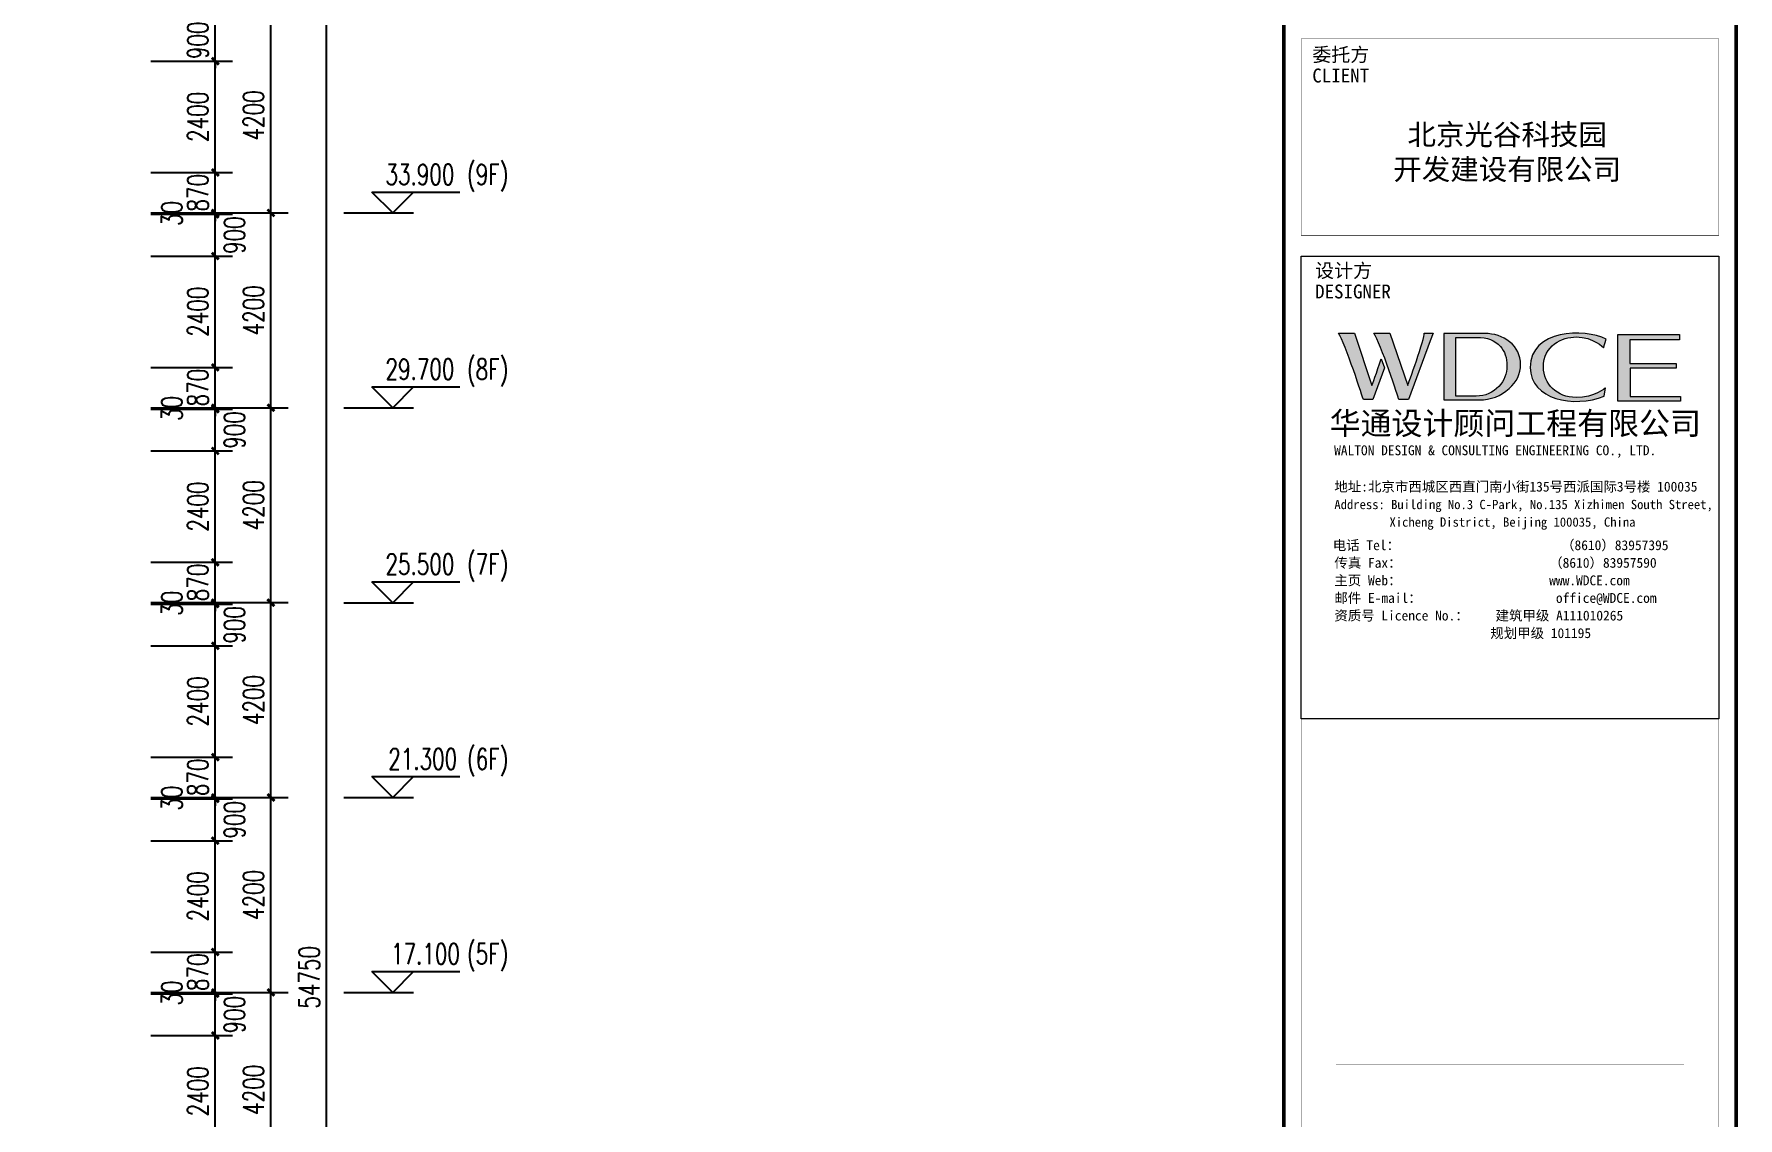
# Model space of a CAD drawing. Extents: x -781494 to 378714, y -27129 to 259749.
# Drawn here: x 214377 to 251098, y 16538 to 39897 of the extents above; entities that cross this region are included whole.
import ezdxf
from ezdxf.enums import TextEntityAlignment as Align

# ---------------------------------------------------------------- set-up
doc = ezdxf.new("R2010")
doc.units = 0
doc.header["$LTSCALE"] = 1000
doc.header["$MEASUREMENT"] = 0
for name, color, linetype in [('DIM_ELEV', 3, 'Continuous'), ('PUB_DIM', 3, 'Continuous'), ('PUB_TEXT', 7, 'Continuous')]:
    doc.layers.add(name, color=color, linetype=linetype)
doc.styles.add('_TCH_DIM', font='SIMPLEX', dxfattribs={"bigfont": 'GBCBIG'})
doc.styles.add('_TCH_DIM_T3', font='SIMPLEX', dxfattribs={"width": 0.705882, "bigfont": 'GBCBIG'})
doc.styles.add('图签信息$0$hwxh', font='STXIHEI.TTF')
doc.styles.add('图签信息$0$华文细黑', font='STXIHEI.TTF', dxfattribs={"height": 10})
doc.dimstyles.new('_TCH_ARCH&&150', dxfattribs={"dimtxt": 446.25, "dimasz": 150, "dimexe": 375, "dimexo": 450, "dimgap": 150, "dimtad": 1, "dimdec": 0, "dimzin": 0, "dimdsep": 46, "dimtxsty": '_TCH_DIM_T3', "dimblk": 'ARCHTICK', "dimcen": 0.09, "dimclrt": 7, "dimazin": 2, "dimtfac": 1, "dimtdec": 0, "dimtix": 1, "dimtmove": 2, "dimatfit": 3, "dimfxl": 0, "dimtolj": 1, "dimtzin": 0, "dimarcsym": 0})

# ---------------------------------------------------------------- blocks, each defined once
blk = doc.blocks.new('图框-A1')
at = {"const_width": 0.5}
blk.add_lwpolyline([(766, 584), (25, 584), (25, 10), (766, 10)], close=True, dxfattribs=at)
blk = doc.blocks.new('图签信息$0$logo2')
h = blk.add_hatch(color=7)
h.paths.add_polyline_path([(19.021, -7.36), (15.845, -7.36), (15.845, -3.972), (18.974, -3.972), (18.974, -4.243), (16.461, -4.243), (16.461, -5.448), (18.811, -5.448), (18.811, -5.686), (16.474, -5.686), (16.474, -7.116), (19.021, -7.116)])
edge = h.paths.add_edge_path()
edge.add_spline(control_points=[(15.259, -4.206), (15.259, -4.206), (15.127, -4.646), (15.127, -4.646), (15.127, -4.646), (14.62, -4.101), (13.734, -4.101), (13.035, -4.101), (12.071, -4.537), (12.076, -5.621), (12.08, -6.488), (12.766, -7.164), (13.734, -7.168), (14.656, -7.172), (15.227, -6.68), (15.227, -6.68), (15.227, -6.68), (15.164, -7.108), (15.164, -7.108), (13.632, -7.703), (11.417, -7.291), (11.411, -5.643), (11.404, -3.721), (14.157, -3.665), (15.259, -4.206)], knot_values=[0, 0, 0, 0, 1, 1, 1, 2, 2, 2, 3, 3, 3, 4, 4, 4, 5, 5, 5, 6, 6, 6, 7, 7, 7, 8, 8, 8, 8], degree=3, periodic=0)
edge = h.paths.add_edge_path(flags=16)
edge.add_spline(control_points=[(10.229, -5.566), (10.229, -5.16), (10.12, -4.83), (9.897, -4.576), (9.63, -4.273), (9.228, -4.122), (8.69, -4.122), (8.69, -4.122), (7.638, -4.122), (7.638, -4.122), (7.638, -4.122), (7.638, -7.098), (7.638, -7.098), (7.638, -7.098), (8.663, -7.098), (8.663, -7.098), (9.133, -7.098), (9.519, -6.934), (9.823, -6.604), (10.095, -6.309), (10.229, -5.964), (10.229, -5.566)], knot_values=[0, 0, 0, 0, 1, 1, 1, 2, 2, 2, 3, 3, 3, 4, 4, 4, 5, 5, 5, 6, 6, 6, 7, 7, 7, 7], degree=3, periodic=0)
edge = h.paths.add_edge_path()
edge.add_spline(control_points=[(10.919, -5.505), (10.919, -5.962), (10.725, -6.366), (10.336, -6.719), (9.92, -7.098), (9.414, -7.288), (8.817, -7.288), (8.817, -7.288), (7.028, -7.288), (7.028, -7.288), (7.028, -7.288), (7.028, -3.925), (7.028, -3.925), (7.028, -3.925), (9.095, -3.925), (9.095, -3.925), (9.593, -3.925), (10.015, -4.063), (10.363, -4.34), (10.733, -4.637), (10.919, -5.026), (10.919, -5.505)], knot_values=[0, 0, 0, 0, 1, 1, 1, 2, 2, 2, 3, 3, 3, 4, 4, 4, 5, 5, 5, 6, 6, 6, 7, 7, 7, 7], degree=3, periodic=0)
at = {"lineweight": 0}
blk.add_lwpolyline([(19.021, -7.36), (15.845, -7.36), (15.845, -3.972), (18.974, -3.972), (18.974, -4.243), (16.461, -4.243), (16.461, -5.448), (18.811, -5.448), (18.811, -5.686), (16.474, -5.686), (16.474, -7.116), (19.021, -7.116), (19.021, -7.36)], dxfattribs=at)
for points, knots in [([(10.919, -5.505), (10.919, -5.962), (10.725, -6.366), (10.336, -6.719), (9.92, -7.098), (9.414, -7.288), (8.817, -7.288), (8.817, -7.288), (7.028, -7.288), (7.028, -7.288), (7.028, -7.288), (7.028, -3.925), (7.028, -3.925), (7.028, -3.925), (9.095, -3.925), (9.095, -3.925), (9.593, -3.925), (10.015, -4.063), (10.363, -4.34), (10.733, -4.637), (10.919, -5.026), (10.919, -5.505)], [0, 0, 0, 0, 1, 1, 1, 2, 2, 2, 3, 3, 3, 4, 4, 4, 5, 5, 5, 6, 6, 6, 7, 7, 7, 7]), ([(10.229, -5.566), (10.229, -5.16), (10.12, -4.83), (9.897, -4.576), (9.63, -4.273), (9.228, -4.122), (8.69, -4.122), (8.69, -4.122), (7.638, -4.122), (7.638, -4.122), (7.638, -4.122), (7.638, -7.098), (7.638, -7.098), (7.638, -7.098), (8.663, -7.098), (8.663, -7.098), (9.133, -7.098), (9.519, -6.934), (9.823, -6.604), (10.095, -6.309), (10.229, -5.964), (10.229, -5.566)], [0, 0, 0, 0, 1, 1, 1, 2, 2, 2, 3, 3, 3, 4, 4, 4, 5, 5, 5, 6, 6, 6, 7, 7, 7, 7]), ([(15.259, -4.206), (15.259, -4.206), (15.127, -4.646), (15.127, -4.646), (15.127, -4.646), (14.62, -4.101), (13.734, -4.101), (13.035, -4.101), (12.071, -4.537), (12.076, -5.621), (12.08, -6.488), (12.766, -7.164), (13.734, -7.168), (14.656, -7.172), (15.227, -6.68), (15.227, -6.68), (15.227, -6.68), (15.164, -7.108), (15.164, -7.108), (13.632, -7.703), (11.417, -7.291), (11.411, -5.643), (11.404, -3.721), (14.157, -3.665), (15.259, -4.206)], [0, 0, 0, 0, 1, 1, 1, 2, 2, 2, 3, 3, 3, 4, 4, 4, 5, 5, 5, 6, 6, 6, 7, 7, 7, 8, 8, 8, 8])]:
    blk.add_open_spline(points, degree=3, knots=knots, dxfattribs=at)
blk = doc.blocks.new('图签信息$0$logo1')
h = blk.add_hatch(color=8)
edge = h.paths.add_edge_path()
edge.add_spline(control_points=[(3.863, -5.205), (3.635, -5.88), (3.386, -6.562), (3.386, -6.562), (3.386, -6.562), (2.503, -3.908), (2.503, -3.908), (2.503, -3.908), (1.802, -3.905), (1.687, -3.908), (2.021, -4.386), (2.952, -7.271), (2.952, -7.271), (2.952, -7.271), (3.437, -7.271), (3.437, -7.271), (3.437, -7.271), (4.032, -5.659), (4.032, -5.659), (4.032, -5.659), (3.863, -5.205), (3.863, -5.205)], knot_values=[0, 0, 0, 0, 1, 1, 1, 2, 2, 2, 3, 3, 3, 4, 4, 4, 5, 5, 5, 6, 6, 6, 7, 7, 7, 7], degree=3, periodic=0)
h = blk.add_hatch(color=7)
edge = h.paths.add_edge_path()
edge.add_spline(control_points=[(6.038, -3.908), (6.09, -4.101), (5.198, -6.562), (5.198, -6.562), (5.198, -6.562), (4.302, -3.908), (4.302, -3.908), (4.302, -3.908), (3.6, -3.905), (3.486, -3.908), (3.821, -4.386), (4.751, -7.271), (4.751, -7.271), (4.751, -7.271), (5.236, -7.271), (5.236, -7.271), (5.236, -7.271), (6.333, -4.3), (6.333, -4.3), (6.333, -4.3), (6.482, -3.908), (6.482, -3.908), (6.482, -3.908), (6.214, -3.914), (6.038, -3.908)], knot_values=[0, 0, 0, 0, 1, 1, 1, 2, 2, 2, 3, 3, 3, 4, 4, 4, 5, 5, 5, 6, 6, 6, 7, 7, 7, 8, 8, 8, 8], degree=3, periodic=0)
at = {"color": 8, "lineweight": 0}
blk.add_open_spline([(3.863, -5.205), (3.635, -5.88), (3.386, -6.562), (3.386, -6.562), (3.386, -6.562), (2.503, -3.908), (2.503, -3.908), (2.503, -3.908), (1.802, -3.905), (1.687, -3.908), (2.021, -4.386), (2.952, -7.271), (2.952, -7.271), (2.952, -7.271), (3.437, -7.271), (3.437, -7.271), (3.437, -7.271), (4.032, -5.659), (4.032, -5.659), (4.032, -5.659), (3.863, -5.205), (3.863, -5.205)], degree=3, knots=[0, 0, 0, 0, 1, 1, 1, 2, 2, 2, 3, 3, 3, 4, 4, 4, 5, 5, 5, 6, 6, 6, 7, 7, 7, 7], dxfattribs=at)
at = {"lineweight": 0}
blk.add_open_spline([(6.038, -3.908), (6.09, -4.101), (5.198, -6.562), (5.198, -6.562), (5.198, -6.562), (4.302, -3.908), (4.302, -3.908), (4.302, -3.908), (3.6, -3.905), (3.486, -3.908), (3.821, -4.386), (4.751, -7.271), (4.751, -7.271), (4.751, -7.271), (5.236, -7.271), (5.236, -7.271), (5.236, -7.271), (6.333, -4.3), (6.333, -4.3), (6.333, -4.3), (6.482, -3.908), (6.482, -3.908), (6.482, -3.908), (6.214, -3.914), (6.038, -3.908)], degree=3, knots=[0, 0, 0, 0, 1, 1, 1, 2, 2, 2, 3, 3, 3, 4, 4, 4, 5, 5, 5, 6, 6, 6, 7, 7, 7, 8, 8, 8, 8], dxfattribs=at)
blk.add_blockref('图签信息$0$logo2', (0, 0))
blk = doc.blocks.new('图签信息$0$时间-logo')
at = {"layer": 'Defpoints', "lineweight": 0}
blk.add_lwpolyline([(0, -23.457), (-21.166, -23.457), (-21.166, 0), (0, 0), (0, -23.457)], dxfattribs=at)
blk.add_blockref('图签信息$0$logo1', (-20.967, 0))
at = {"style": '图签信息$0$hwxh'}
for s, height, p in [('华通设计顾问工程有限公司 ', 1.15, (-19.726, -9.054)), ('WALTON DESIGN & CONSULTING ENGINEERING CO., LTD.', 0.5, (-19.497, -10.096)), ('地址:北京市西城区西直门南小街135号西派国际3号楼 100035', 0.5, (-19.485, -11.936)), ('Address: Building No.3 C-Park, No.135 Xizhimen South Street, ', 0.47, (-19.485, -12.827)), ('Xicheng District, Beijing 100035, China ', 0.47, (-16.691, -13.718)), ('电话 Tel：                        （8610）83957395 ', 0.5, (-19.564, -14.906)), ('传真 Fax：                      （8610）83957590 ', 0.5, (-19.485, -15.798)), ('主页 Web：                      www.WDCE.com ', 0.5, (-19.485, -16.689)), ('邮件 E-mail：                    office@WDCE.com ', 0.5, (-19.485, -17.58)), ('资质号 Licence No.：    建筑甲级 A111010265 ', 0.5, (-19.485, -18.472)), ('   规划甲级 101195', 0.5, (-12.602, -19.363))]:
    blk.add_text(s, height=height, dxfattribs=at).set_placement(p)
blk = doc.blocks.new('图签信息')
at = {"const_width": 0.5}
blk.add_lwpolyline([(-65, 0), (0, 0), (0, 500.5), (-65, 500.5)], close=True, dxfattribs=at)
at = {"const_width": 0.05}
for points in [[(-2.5, 407.85), (-2.5, 436.12), (-62.5, 436.12), (-62.5, 407.85)], [(-62.5, 407.85), (-2.5, 407.85)], [(-62.5, 404.92), (-62.5, 227.83)], [(-62.5, 404.92), (-2.5, 404.92)], [(-62.5, 227.83), (-2.5, 227.83), (-2.5, 404.92)], [(-57.5, 338.36), (-7.5, 338.36)], [(-57.5, 288.83), (-7.5, 288.83)]]:
    blk.add_lwpolyline(points, dxfattribs=at)
at = {"ltscale": 0.001, "xscale": 2.834689937531525, "yscale": 2.834689937531525, "zscale": 2.834689937531525}
blk.add_blockref('图签信息$0$时间-logo', (-2.5, 404.92), dxfattribs=at)
at = {"style": '图签信息$0$华文细黑'}
for s, p in [('委托方', (-60.9, 434.86)), ('CLIENT', (-60.9, 431.86)), ('设计方', (-60.5, 403.83)), ('DESIGNER', (-60.5, 400.83))]:
    blk.add_text(s, height=2, dxfattribs=at).set_placement(p, align=Align.TOP_LEFT)
at = {"color": 4, "ltscale": 0.001, "insert": (-32.9, 419.71), "char_height": 3, "width": 58.4895, "attachment_point": 5, "style": '图签信息$0$华文细黑'}
blk.add_mtext('北京光谷科技园\\P开发建设有限公司', dxfattribs=at)
blk = doc.blocks.new('图签-A1')
at = {"color": 2}
blk.add_blockref('图签信息', (0, 0), dxfattribs=at)
blk = doc.blocks.new('_ArchTick')
at = {"color": 0, "linetype": 'ByBlock', "const_width": 0.4}
blk.add_lwpolyline([(-0.5, -0.5), (0.5, 0.5)], dxfattribs=at)
blk = doc.blocks.new('*D360')
at = {"layer": 'Defpoints', "color": 0, "transparency": 16777216}
for p in [(197219, 57619), (201719, 57619), (197219, 2869)]:
    blk.add_point(p, dxfattribs=at)
at = {"layer": 'PUB_DIM', "color": 0, "lineweight": -2, "transparency": 16777216}
for p, q in [((197669, 57619), (202094, 57619)), ((201719, 2869), (201719, 57619)), ((197669, 2869), (202094, 2869))]:
    blk.add_line(p, q, dxfattribs=at)
at = {"layer": 'PUB_DIM', "color": 0, "lineweight": -2, "transparency": 16777216, "xscale": 150, "yscale": 150, "zscale": 150}
for p, rotation in [((201719, 57619), 90), ((201719, 2869), 270)]:
    blk.add_blockref('_ArchTick', p, dxfattribs=dict(at, rotation=rotation))
at = {"layer": 'PUB_DIM', "color": 7, "transparency": 16777216, "insert": (201346, 30244), "char_height": 446.2, "attachment_point": 5, "rotation": 90, "style": '_TCH_DIM_T3'}
blk.add_mtext('\\A1;54750', dxfattribs=at)
blk = doc.blocks.new('*D363')
at = {"layer": 'Defpoints', "color": 0, "transparency": 16777216}
for p in [(198682, 50919), (200519, 50919), (198682, 46719)]:
    blk.add_point(p, dxfattribs=at)
at = {"layer": 'PUB_DIM', "color": 0, "lineweight": -2, "transparency": 16777216}
for p, q in [((199132, 50919), (200894, 50919)), ((200519, 46719), (200519, 50919)), ((199132, 46719), (200894, 46719))]:
    blk.add_line(p, q, dxfattribs=at)
at = {"layer": 'PUB_DIM', "color": 0, "lineweight": -2, "transparency": 16777216, "xscale": 150, "yscale": 150, "zscale": 150}
for p, rotation in [((200519, 50919), 90), ((200519, 46719), 270)]:
    blk.add_blockref('_ArchTick', p, dxfattribs=dict(at, rotation=rotation))
at = {"layer": 'PUB_DIM', "color": 7, "transparency": 16777216, "insert": (200146, 48819), "char_height": 446.2, "attachment_point": 5, "rotation": 90, "style": '_TCH_DIM_T3'}
blk.add_mtext('\\A1;4200', dxfattribs=at)
blk = doc.blocks.new('*D364')
at = {"layer": 'Defpoints', "color": 0, "transparency": 16777216}
for p in [(198682, 46719), (200519, 46719), (198682, 42519)]:
    blk.add_point(p, dxfattribs=at)
at = {"layer": 'PUB_DIM', "color": 0, "lineweight": -2, "transparency": 16777216}
for p, q in [((199132, 46719), (200894, 46719)), ((200519, 42519), (200519, 46719)), ((199132, 42519), (200894, 42519))]:
    blk.add_line(p, q, dxfattribs=at)
at = {"layer": 'PUB_DIM', "color": 0, "lineweight": -2, "transparency": 16777216, "xscale": 150, "yscale": 150, "zscale": 150}
for p, rotation in [((200519, 46719), 90), ((200519, 42519), 270)]:
    blk.add_blockref('_ArchTick', p, dxfattribs=dict(at, rotation=rotation))
at = {"layer": 'PUB_DIM', "color": 7, "transparency": 16777216, "insert": (200146, 44619), "char_height": 446.2, "attachment_point": 5, "rotation": 90, "style": '_TCH_DIM_T3'}
blk.add_mtext('\\A1;4200', dxfattribs=at)
blk = doc.blocks.new('*D365')
at = {"layer": 'Defpoints', "color": 0, "transparency": 16777216}
for p in [(198682, 42519), (200519, 42519), (198682, 38319)]:
    blk.add_point(p, dxfattribs=at)
at = {"layer": 'PUB_DIM', "color": 0, "lineweight": -2, "transparency": 16777216}
for p, q in [((199132, 42519), (200894, 42519)), ((200519, 38319), (200519, 42519)), ((199132, 38319), (200894, 38319))]:
    blk.add_line(p, q, dxfattribs=at)
at = {"layer": 'PUB_DIM', "color": 0, "lineweight": -2, "transparency": 16777216, "xscale": 150, "yscale": 150, "zscale": 150}
for p, rotation in [((200519, 42519), 90), ((200519, 38319), 270)]:
    blk.add_blockref('_ArchTick', p, dxfattribs=dict(at, rotation=rotation))
at = {"layer": 'PUB_DIM', "color": 7, "transparency": 16777216, "insert": (200146, 40419), "char_height": 446.2, "attachment_point": 5, "rotation": 90, "style": '_TCH_DIM_T3'}
blk.add_mtext('\\A1;4200', dxfattribs=at)
blk = doc.blocks.new('*D366')
at = {"layer": 'Defpoints', "color": 0, "transparency": 16777216}
for p in [(198682, 38319), (200519, 38319), (198682, 34119)]:
    blk.add_point(p, dxfattribs=at)
at = {"layer": 'PUB_DIM', "color": 0, "lineweight": -2, "transparency": 16777216}
for p, q in [((199132, 38319), (200894, 38319)), ((200519, 34119), (200519, 38319)), ((199132, 34119), (200894, 34119))]:
    blk.add_line(p, q, dxfattribs=at)
at = {"layer": 'PUB_DIM', "color": 0, "lineweight": -2, "transparency": 16777216, "xscale": 150, "yscale": 150, "zscale": 150}
for p, rotation in [((200519, 38319), 90), ((200519, 34119), 270)]:
    blk.add_blockref('_ArchTick', p, dxfattribs=dict(at, rotation=rotation))
at = {"layer": 'PUB_DIM', "color": 7, "transparency": 16777216, "insert": (200146, 36219), "char_height": 446.2, "attachment_point": 5, "rotation": 90, "style": '_TCH_DIM_T3'}
blk.add_mtext('\\A1;4200', dxfattribs=at)
blk = doc.blocks.new('*D367')
at = {"layer": 'Defpoints', "color": 0, "transparency": 16777216}
for p in [(198682, 34119), (200519, 34119), (198682, 29919)]:
    blk.add_point(p, dxfattribs=at)
at = {"layer": 'PUB_DIM', "color": 0, "lineweight": -2, "transparency": 16777216}
for p, q in [((199132, 34119), (200894, 34119)), ((200519, 29919), (200519, 34119)), ((199132, 29919), (200894, 29919))]:
    blk.add_line(p, q, dxfattribs=at)
at = {"layer": 'PUB_DIM', "color": 0, "lineweight": -2, "transparency": 16777216, "xscale": 150, "yscale": 150, "zscale": 150}
for p, rotation in [((200519, 34119), 90), ((200519, 29919), 270)]:
    blk.add_blockref('_ArchTick', p, dxfattribs=dict(at, rotation=rotation))
at = {"layer": 'PUB_DIM', "color": 7, "transparency": 16777216, "insert": (200146, 32019), "char_height": 446.2, "attachment_point": 5, "rotation": 90, "style": '_TCH_DIM_T3'}
blk.add_mtext('\\A1;4200', dxfattribs=at)
blk = doc.blocks.new('*D368')
at = {"layer": 'Defpoints', "color": 0, "transparency": 16777216}
for p in [(198682, 29919), (200519, 29919), (198682, 25719)]:
    blk.add_point(p, dxfattribs=at)
at = {"layer": 'PUB_DIM', "color": 0, "lineweight": -2, "transparency": 16777216}
for p, q in [((199132, 29919), (200894, 29919)), ((200519, 25719), (200519, 29919)), ((199132, 25719), (200894, 25719))]:
    blk.add_line(p, q, dxfattribs=at)
at = {"layer": 'PUB_DIM', "color": 0, "lineweight": -2, "transparency": 16777216, "xscale": 150, "yscale": 150, "zscale": 150}
for p, rotation in [((200519, 29919), 90), ((200519, 25719), 270)]:
    blk.add_blockref('_ArchTick', p, dxfattribs=dict(at, rotation=rotation))
at = {"layer": 'PUB_DIM', "color": 7, "transparency": 16777216, "insert": (200146, 27819), "char_height": 446.2, "attachment_point": 5, "rotation": 90, "style": '_TCH_DIM_T3'}
blk.add_mtext('\\A1;4200', dxfattribs=at)
blk = doc.blocks.new('*D384')
at = {"layer": 'Defpoints', "color": 0, "transparency": 16777216}
for p in [(197482, 50889), (199319, 50889), (197482, 49989)]:
    blk.add_point(p, dxfattribs=at)
at = {"layer": 'PUB_DIM', "color": 0, "lineweight": -2, "transparency": 16777216}
for p, q in [((197932, 50889), (199694, 50889)), ((199319, 50889), (199319, 51039)), ((199319, 49989), (199319, 50889)), ((197932, 49989), (199694, 49989)), ((199319, 49989), (199319, 49839))]:
    blk.add_line(p, q, dxfattribs=at)
at = {"layer": 'PUB_DIM', "color": 0, "lineweight": -2, "transparency": 16777216, "xscale": 150, "yscale": 150, "zscale": 150}
for p, rotation in [((199319, 50889), 270), ((199319, 49989), 90)]:
    blk.add_blockref('_ArchTick', p, dxfattribs=dict(at, rotation=rotation))
at = {"layer": 'PUB_DIM', "color": 7, "transparency": 16777216, "insert": (198946, 50439), "char_height": 446.2, "attachment_point": 5, "rotation": 90, "style": '_TCH_DIM_T3'}
blk.add_mtext('\\A1;900', dxfattribs=at)
blk = doc.blocks.new('*D385')
at = {"layer": 'Defpoints', "color": 0, "transparency": 16777216}
for p in [(197482, 49989), (199319, 49989), (197482, 47589)]:
    blk.add_point(p, dxfattribs=at)
at = {"layer": 'PUB_DIM', "color": 0, "lineweight": -2, "transparency": 16777216}
for p, q in [((197932, 49989), (199694, 49989)), ((199319, 47589), (199319, 49989)), ((197932, 47589), (199694, 47589))]:
    blk.add_line(p, q, dxfattribs=at)
at = {"layer": 'PUB_DIM', "color": 0, "lineweight": -2, "transparency": 16777216, "xscale": 150, "yscale": 150, "zscale": 150}
for p, rotation in [((199319, 49989), 90), ((199319, 47589), 270)]:
    blk.add_blockref('_ArchTick', p, dxfattribs=dict(at, rotation=rotation))
at = {"layer": 'PUB_DIM', "color": 7, "transparency": 16777216, "insert": (198946, 48789), "char_height": 446.2, "attachment_point": 5, "rotation": 90, "style": '_TCH_DIM_T3'}
blk.add_mtext('\\A1;2400', dxfattribs=at)
blk = doc.blocks.new('*D386')
at = {"layer": 'Defpoints', "color": 0, "transparency": 16777216}
for p in [(197482, 47589), (199319, 47589), (197482, 46719)]:
    blk.add_point(p, dxfattribs=at)
at = {"layer": 'PUB_DIM', "color": 0, "lineweight": -2, "transparency": 16777216}
for p, q in [((199319, 47589), (199319, 47739)), ((197932, 47589), (199694, 47589)), ((199319, 46719), (199319, 47589)), ((197932, 46719), (199694, 46719)), ((199319, 46719), (199319, 46569))]:
    blk.add_line(p, q, dxfattribs=at)
at = {"layer": 'PUB_DIM', "color": 0, "lineweight": -2, "transparency": 16777216, "xscale": 150, "yscale": 150, "zscale": 150}
for p, rotation in [((199319, 47589), 270), ((199319, 46719), 90)]:
    blk.add_blockref('_ArchTick', p, dxfattribs=dict(at, rotation=rotation))
at = {"layer": 'PUB_DIM', "color": 7, "transparency": 16777216, "insert": (198946, 47154), "char_height": 446.2, "attachment_point": 5, "rotation": 90, "style": '_TCH_DIM_T3'}
blk.add_mtext('\\A1;870', dxfattribs=at)
blk = doc.blocks.new('*D387')
at = {"layer": 'Defpoints', "color": 0, "transparency": 16777216}
for p in [(197482, 46719), (197482, 46689), (199319, 46719)]:
    blk.add_point(p, dxfattribs=at)
at = {"layer": 'PUB_DIM', "color": 0, "lineweight": -2, "transparency": 16777216}
for p, q in [((197932, 46719), (199694, 46719)), ((197932, 46689), (199694, 46689)), ((199319, 46719), (199319, 46869)), ((199319, 46689), (199319, 46719)), ((199319, 46689), (199319, 46539))]:
    blk.add_line(p, q, dxfattribs=at)
at = {"layer": 'PUB_DIM', "color": 0, "lineweight": -2, "transparency": 16777216, "xscale": 150, "yscale": 150, "zscale": 150}
for p, rotation in [((199319, 46719), 270), ((199319, 46689), 90)]:
    blk.add_blockref('_ArchTick', p, dxfattribs=dict(at, rotation=rotation))
at = {"layer": 'PUB_DIM', "color": 7, "transparency": 16777216, "insert": (198381, 46704), "char_height": 446.2, "attachment_point": 5, "rotation": 90, "style": '_TCH_DIM_T3'}
blk.add_mtext('\\A1;30', dxfattribs=at)
blk = doc.blocks.new('*D388')
at = {"layer": 'Defpoints', "color": 0, "transparency": 16777216}
for p in [(197482, 46689), (199319, 46689), (197482, 45789)]:
    blk.add_point(p, dxfattribs=at)
at = {"layer": 'PUB_DIM', "color": 0, "lineweight": -2, "transparency": 16777216}
for p, q in [((197932, 46689), (199694, 46689)), ((199319, 45789), (199319, 46689)), ((197932, 45789), (199694, 45789))]:
    blk.add_line(p, q, dxfattribs=at)
at = {"layer": 'PUB_DIM', "color": 0, "lineweight": -2, "transparency": 16777216, "xscale": 150, "yscale": 150, "zscale": 150}
for p, rotation in [((199319, 46689), 90), ((199319, 45789), 270)]:
    blk.add_blockref('_ArchTick', p, dxfattribs=dict(at, rotation=rotation))
at = {"layer": 'PUB_DIM', "color": 7, "transparency": 16777216, "insert": (199731, 46239), "char_height": 446.2, "attachment_point": 5, "rotation": 90, "style": '_TCH_DIM_T3'}
blk.add_mtext('\\A1;900', dxfattribs=at)
blk = doc.blocks.new('*D389')
at = {"layer": 'Defpoints', "color": 0, "transparency": 16777216}
for p in [(197482, 45789), (199319, 45789), (197482, 43389)]:
    blk.add_point(p, dxfattribs=at)
at = {"layer": 'PUB_DIM', "color": 0, "lineweight": -2, "transparency": 16777216}
for p, q in [((197932, 45789), (199694, 45789)), ((199319, 43389), (199319, 45789)), ((197932, 43389), (199694, 43389))]:
    blk.add_line(p, q, dxfattribs=at)
at = {"layer": 'PUB_DIM', "color": 0, "lineweight": -2, "transparency": 16777216, "xscale": 150, "yscale": 150, "zscale": 150}
for p, rotation in [((199319, 45789), 90), ((199319, 43389), 270)]:
    blk.add_blockref('_ArchTick', p, dxfattribs=dict(at, rotation=rotation))
at = {"layer": 'PUB_DIM', "color": 7, "transparency": 16777216, "insert": (198946, 44589), "char_height": 446.2, "attachment_point": 5, "rotation": 90, "style": '_TCH_DIM_T3'}
blk.add_mtext('\\A1;2400', dxfattribs=at)
blk = doc.blocks.new('*D390')
at = {"layer": 'Defpoints', "color": 0, "transparency": 16777216}
for p in [(197482, 43389), (199319, 43389), (197482, 42519)]:
    blk.add_point(p, dxfattribs=at)
at = {"layer": 'PUB_DIM', "color": 0, "lineweight": -2, "transparency": 16777216}
for p, q in [((197932, 43389), (199694, 43389)), ((199319, 43389), (199319, 43539)), ((199319, 42519), (199319, 43389)), ((197932, 42519), (199694, 42519)), ((199319, 42519), (199319, 42369))]:
    blk.add_line(p, q, dxfattribs=at)
at = {"layer": 'PUB_DIM', "color": 0, "lineweight": -2, "transparency": 16777216, "xscale": 150, "yscale": 150, "zscale": 150}
for p, rotation in [((199319, 43389), 270), ((199319, 42519), 90)]:
    blk.add_blockref('_ArchTick', p, dxfattribs=dict(at, rotation=rotation))
at = {"layer": 'PUB_DIM', "color": 7, "transparency": 16777216, "insert": (198946, 42954), "char_height": 446.2, "attachment_point": 5, "rotation": 90, "style": '_TCH_DIM_T3'}
blk.add_mtext('\\A1;870', dxfattribs=at)
blk = doc.blocks.new('*D391')
at = {"layer": 'Defpoints', "color": 0, "transparency": 16777216}
for p in [(197482, 42519), (197482, 42489), (199319, 42519)]:
    blk.add_point(p, dxfattribs=at)
at = {"layer": 'PUB_DIM', "color": 0, "lineweight": -2, "transparency": 16777216}
for p, q in [((199319, 42519), (199319, 42669)), ((197932, 42519), (199694, 42519)), ((197932, 42489), (199694, 42489)), ((199319, 42489), (199319, 42519)), ((199319, 42489), (199319, 42339))]:
    blk.add_line(p, q, dxfattribs=at)
at = {"layer": 'PUB_DIM', "color": 0, "lineweight": -2, "transparency": 16777216, "xscale": 150, "yscale": 150, "zscale": 150}
for p, rotation in [((199319, 42519), 270), ((199319, 42489), 90)]:
    blk.add_blockref('_ArchTick', p, dxfattribs=dict(at, rotation=rotation))
at = {"layer": 'PUB_DIM', "color": 7, "transparency": 16777216, "insert": (198381, 42504), "char_height": 446.2, "attachment_point": 5, "rotation": 90, "style": '_TCH_DIM_T3'}
blk.add_mtext('\\A1;30', dxfattribs=at)
blk = doc.blocks.new('*D392')
at = {"layer": 'Defpoints', "color": 0, "transparency": 16777216}
for p in [(197482, 42489), (199319, 42489), (197482, 41589)]:
    blk.add_point(p, dxfattribs=at)
at = {"layer": 'PUB_DIM', "color": 0, "lineweight": -2, "transparency": 16777216}
for p, q in [((197932, 42489), (199694, 42489)), ((199319, 41589), (199319, 42489)), ((197932, 41589), (199694, 41589))]:
    blk.add_line(p, q, dxfattribs=at)
at = {"layer": 'PUB_DIM', "color": 0, "lineweight": -2, "transparency": 16777216, "xscale": 150, "yscale": 150, "zscale": 150}
for p, rotation in [((199319, 42489), 90), ((199319, 41589), 270)]:
    blk.add_blockref('_ArchTick', p, dxfattribs=dict(at, rotation=rotation))
at = {"layer": 'PUB_DIM', "color": 7, "transparency": 16777216, "insert": (199731, 42039), "char_height": 446.2, "attachment_point": 5, "rotation": 90, "style": '_TCH_DIM_T3'}
blk.add_mtext('\\A1;900', dxfattribs=at)
blk = doc.blocks.new('*D393')
at = {"layer": 'Defpoints', "color": 0, "transparency": 16777216}
for p in [(197482, 41589), (199319, 41589), (197482, 39189)]:
    blk.add_point(p, dxfattribs=at)
at = {"layer": 'PUB_DIM', "color": 0, "lineweight": -2, "transparency": 16777216}
for p, q in [((197932, 41589), (199694, 41589)), ((199319, 39189), (199319, 41589)), ((197932, 39189), (199694, 39189))]:
    blk.add_line(p, q, dxfattribs=at)
at = {"layer": 'PUB_DIM', "color": 0, "lineweight": -2, "transparency": 16777216, "xscale": 150, "yscale": 150, "zscale": 150}
for p, rotation in [((199319, 41589), 90), ((199319, 39189), 270)]:
    blk.add_blockref('_ArchTick', p, dxfattribs=dict(at, rotation=rotation))
at = {"layer": 'PUB_DIM', "color": 7, "transparency": 16777216, "insert": (198946, 40389), "char_height": 446.2, "attachment_point": 5, "rotation": 90, "style": '_TCH_DIM_T3'}
blk.add_mtext('\\A1;2400', dxfattribs=at)
blk = doc.blocks.new('*D394')
at = {"layer": 'Defpoints', "color": 0, "transparency": 16777216}
for p in [(197482, 39189), (199319, 39189), (197482, 38319)]:
    blk.add_point(p, dxfattribs=at)
at = {"layer": 'PUB_DIM', "color": 0, "lineweight": -2, "transparency": 16777216}
for p, q in [((199319, 39189), (199319, 39339)), ((197932, 39189), (199694, 39189)), ((199319, 38319), (199319, 39189)), ((197932, 38319), (199694, 38319)), ((199319, 38319), (199319, 38169))]:
    blk.add_line(p, q, dxfattribs=at)
at = {"layer": 'PUB_DIM', "color": 0, "lineweight": -2, "transparency": 16777216, "xscale": 150, "yscale": 150, "zscale": 150}
for p, rotation in [((199319, 39189), 270), ((199319, 38319), 90)]:
    blk.add_blockref('_ArchTick', p, dxfattribs=dict(at, rotation=rotation))
at = {"layer": 'PUB_DIM', "color": 7, "transparency": 16777216, "insert": (198946, 38754), "char_height": 446.2, "attachment_point": 5, "rotation": 90, "style": '_TCH_DIM_T3'}
blk.add_mtext('\\A1;870', dxfattribs=at)
blk = doc.blocks.new('*D395')
at = {"layer": 'Defpoints', "color": 0, "transparency": 16777216}
for p in [(197482, 38319), (197482, 38289), (199319, 38319)]:
    blk.add_point(p, dxfattribs=at)
at = {"layer": 'PUB_DIM', "color": 0, "lineweight": -2, "transparency": 16777216}
for p, q in [((197932, 38319), (199694, 38319)), ((197932, 38289), (199694, 38289)), ((199319, 38319), (199319, 38469)), ((199319, 38289), (199319, 38319)), ((199319, 38289), (199319, 38139))]:
    blk.add_line(p, q, dxfattribs=at)
at = {"layer": 'PUB_DIM', "color": 0, "lineweight": -2, "transparency": 16777216, "xscale": 150, "yscale": 150, "zscale": 150}
for p, rotation in [((199319, 38319), 270), ((199319, 38289), 90)]:
    blk.add_blockref('_ArchTick', p, dxfattribs=dict(at, rotation=rotation))
at = {"layer": 'PUB_DIM', "color": 7, "transparency": 16777216, "insert": (198381, 38304), "char_height": 446.2, "attachment_point": 5, "rotation": 90, "style": '_TCH_DIM_T3'}
blk.add_mtext('\\A1;30', dxfattribs=at)
blk = doc.blocks.new('*D396')
at = {"layer": 'Defpoints', "color": 0, "transparency": 16777216}
for p in [(197482, 38289), (199319, 38289), (197482, 37389)]:
    blk.add_point(p, dxfattribs=at)
at = {"layer": 'PUB_DIM', "color": 0, "lineweight": -2, "transparency": 16777216}
for p, q in [((197932, 38289), (199694, 38289)), ((199319, 37389), (199319, 38289)), ((197932, 37389), (199694, 37389))]:
    blk.add_line(p, q, dxfattribs=at)
at = {"layer": 'PUB_DIM', "color": 0, "lineweight": -2, "transparency": 16777216, "xscale": 150, "yscale": 150, "zscale": 150}
for p, rotation in [((199319, 38289), 90), ((199319, 37389), 270)]:
    blk.add_blockref('_ArchTick', p, dxfattribs=dict(at, rotation=rotation))
at = {"layer": 'PUB_DIM', "color": 7, "transparency": 16777216, "insert": (199731, 37839), "char_height": 446.2, "attachment_point": 5, "rotation": 90, "style": '_TCH_DIM_T3'}
blk.add_mtext('\\A1;900', dxfattribs=at)
blk = doc.blocks.new('*D397')
at = {"layer": 'Defpoints', "color": 0, "transparency": 16777216}
for p in [(197482, 37389), (199319, 37389), (197482, 34989)]:
    blk.add_point(p, dxfattribs=at)
at = {"layer": 'PUB_DIM', "color": 0, "lineweight": -2, "transparency": 16777216}
for p, q in [((197932, 37389), (199694, 37389)), ((199319, 34989), (199319, 37389)), ((197932, 34989), (199694, 34989))]:
    blk.add_line(p, q, dxfattribs=at)
at = {"layer": 'PUB_DIM', "color": 0, "lineweight": -2, "transparency": 16777216, "xscale": 150, "yscale": 150, "zscale": 150}
for p, rotation in [((199319, 37389), 90), ((199319, 34989), 270)]:
    blk.add_blockref('_ArchTick', p, dxfattribs=dict(at, rotation=rotation))
at = {"layer": 'PUB_DIM', "color": 7, "transparency": 16777216, "insert": (198946, 36189), "char_height": 446.2, "attachment_point": 5, "rotation": 90, "style": '_TCH_DIM_T3'}
blk.add_mtext('\\A1;2400', dxfattribs=at)
blk = doc.blocks.new('*D398')
at = {"layer": 'Defpoints', "color": 0, "transparency": 16777216}
for p in [(197482, 34989), (199319, 34989), (197482, 34119)]:
    blk.add_point(p, dxfattribs=at)
at = {"layer": 'PUB_DIM', "color": 0, "lineweight": -2, "transparency": 16777216}
for p, q in [((197932, 34989), (199694, 34989)), ((199319, 34989), (199319, 35139)), ((199319, 34119), (199319, 34989)), ((197932, 34119), (199694, 34119)), ((199319, 34119), (199319, 33969))]:
    blk.add_line(p, q, dxfattribs=at)
at = {"layer": 'PUB_DIM', "color": 0, "lineweight": -2, "transparency": 16777216, "xscale": 150, "yscale": 150, "zscale": 150}
for p, rotation in [((199319, 34989), 270), ((199319, 34119), 90)]:
    blk.add_blockref('_ArchTick', p, dxfattribs=dict(at, rotation=rotation))
at = {"layer": 'PUB_DIM', "color": 7, "transparency": 16777216, "insert": (198946, 34554), "char_height": 446.2, "attachment_point": 5, "rotation": 90, "style": '_TCH_DIM_T3'}
blk.add_mtext('\\A1;870', dxfattribs=at)
blk = doc.blocks.new('*D399')
at = {"layer": 'Defpoints', "color": 0, "transparency": 16777216}
for p in [(197482, 34119), (197482, 34089), (199319, 34119)]:
    blk.add_point(p, dxfattribs=at)
at = {"layer": 'PUB_DIM', "color": 0, "lineweight": -2, "transparency": 16777216}
for p, q in [((199319, 34119), (199319, 34269)), ((197932, 34119), (199694, 34119)), ((197932, 34089), (199694, 34089)), ((199319, 34089), (199319, 34119)), ((199319, 34089), (199319, 33939))]:
    blk.add_line(p, q, dxfattribs=at)
at = {"layer": 'PUB_DIM', "color": 0, "lineweight": -2, "transparency": 16777216, "xscale": 150, "yscale": 150, "zscale": 150}
for p, rotation in [((199319, 34119), 270), ((199319, 34089), 90)]:
    blk.add_blockref('_ArchTick', p, dxfattribs=dict(at, rotation=rotation))
at = {"layer": 'PUB_DIM', "color": 7, "transparency": 16777216, "insert": (198381, 34104), "char_height": 446.2, "attachment_point": 5, "rotation": 90, "style": '_TCH_DIM_T3'}
blk.add_mtext('\\A1;30', dxfattribs=at)
blk = doc.blocks.new('*D400')
at = {"layer": 'Defpoints', "color": 0, "transparency": 16777216}
for p in [(197482, 34089), (199319, 34089), (197482, 33189)]:
    blk.add_point(p, dxfattribs=at)
at = {"layer": 'PUB_DIM', "color": 0, "lineweight": -2, "transparency": 16777216}
for p, q in [((197932, 34089), (199694, 34089)), ((199319, 33189), (199319, 34089)), ((197932, 33189), (199694, 33189))]:
    blk.add_line(p, q, dxfattribs=at)
at = {"layer": 'PUB_DIM', "color": 0, "lineweight": -2, "transparency": 16777216, "xscale": 150, "yscale": 150, "zscale": 150}
for p, rotation in [((199319, 34089), 90), ((199319, 33189), 270)]:
    blk.add_blockref('_ArchTick', p, dxfattribs=dict(at, rotation=rotation))
at = {"layer": 'PUB_DIM', "color": 7, "transparency": 16777216, "insert": (199731, 33639), "char_height": 446.2, "attachment_point": 5, "rotation": 90, "style": '_TCH_DIM_T3'}
blk.add_mtext('\\A1;900', dxfattribs=at)
blk = doc.blocks.new('*D401')
at = {"layer": 'Defpoints', "color": 0, "transparency": 16777216}
for p in [(197482, 33189), (199319, 33189), (197482, 30789)]:
    blk.add_point(p, dxfattribs=at)
at = {"layer": 'PUB_DIM', "color": 0, "lineweight": -2, "transparency": 16777216}
for p, q in [((197932, 33189), (199694, 33189)), ((199319, 30789), (199319, 33189)), ((197932, 30789), (199694, 30789))]:
    blk.add_line(p, q, dxfattribs=at)
at = {"layer": 'PUB_DIM', "color": 0, "lineweight": -2, "transparency": 16777216, "xscale": 150, "yscale": 150, "zscale": 150}
for p, rotation in [((199319, 33189), 90), ((199319, 30789), 270)]:
    blk.add_blockref('_ArchTick', p, dxfattribs=dict(at, rotation=rotation))
at = {"layer": 'PUB_DIM', "color": 7, "transparency": 16777216, "insert": (198946, 31989), "char_height": 446.2, "attachment_point": 5, "rotation": 90, "style": '_TCH_DIM_T3'}
blk.add_mtext('\\A1;2400', dxfattribs=at)
blk = doc.blocks.new('*D402')
at = {"layer": 'Defpoints', "color": 0, "transparency": 16777216}
for p in [(197482, 30789), (199319, 30789), (197482, 29919)]:
    blk.add_point(p, dxfattribs=at)
at = {"layer": 'PUB_DIM', "color": 0, "lineweight": -2, "transparency": 16777216}
for p, q in [((199319, 30789), (199319, 30939)), ((197932, 30789), (199694, 30789)), ((199319, 29919), (199319, 30789)), ((197932, 29919), (199694, 29919)), ((199319, 29919), (199319, 29769))]:
    blk.add_line(p, q, dxfattribs=at)
at = {"layer": 'PUB_DIM', "color": 0, "lineweight": -2, "transparency": 16777216, "xscale": 150, "yscale": 150, "zscale": 150}
for p, rotation in [((199319, 30789), 270), ((199319, 29919), 90)]:
    blk.add_blockref('_ArchTick', p, dxfattribs=dict(at, rotation=rotation))
at = {"layer": 'PUB_DIM', "color": 7, "transparency": 16777216, "insert": (198946, 30354), "char_height": 446.2, "attachment_point": 5, "rotation": 90, "style": '_TCH_DIM_T3'}
blk.add_mtext('\\A1;870', dxfattribs=at)
blk = doc.blocks.new('*D403')
at = {"layer": 'Defpoints', "color": 0, "transparency": 16777216}
for p in [(197482, 29919), (197482, 29889), (199319, 29919)]:
    blk.add_point(p, dxfattribs=at)
at = {"layer": 'PUB_DIM', "color": 0, "lineweight": -2, "transparency": 16777216}
for p, q in [((197932, 29919), (199694, 29919)), ((197932, 29889), (199694, 29889)), ((199319, 29919), (199319, 30069)), ((199319, 29889), (199319, 29919)), ((199319, 29889), (199319, 29739))]:
    blk.add_line(p, q, dxfattribs=at)
at = {"layer": 'PUB_DIM', "color": 0, "lineweight": -2, "transparency": 16777216, "xscale": 150, "yscale": 150, "zscale": 150}
for p, rotation in [((199319, 29919), 270), ((199319, 29889), 90)]:
    blk.add_blockref('_ArchTick', p, dxfattribs=dict(at, rotation=rotation))
at = {"layer": 'PUB_DIM', "color": 7, "transparency": 16777216, "insert": (198381, 29904), "char_height": 446.2, "attachment_point": 5, "rotation": 90, "style": '_TCH_DIM_T3'}
blk.add_mtext('\\A1;30', dxfattribs=at)
blk = doc.blocks.new('*D404')
at = {"layer": 'Defpoints', "color": 0, "transparency": 16777216}
for p in [(197482, 29889), (199319, 29889), (197482, 28989)]:
    blk.add_point(p, dxfattribs=at)
at = {"layer": 'PUB_DIM', "color": 0, "lineweight": -2, "transparency": 16777216}
for p, q in [((197932, 29889), (199694, 29889)), ((199319, 28989), (199319, 29889)), ((197932, 28989), (199694, 28989))]:
    blk.add_line(p, q, dxfattribs=at)
at = {"layer": 'PUB_DIM', "color": 0, "lineweight": -2, "transparency": 16777216, "xscale": 150, "yscale": 150, "zscale": 150}
for p, rotation in [((199319, 29889), 90), ((199319, 28989), 270)]:
    blk.add_blockref('_ArchTick', p, dxfattribs=dict(at, rotation=rotation))
at = {"layer": 'PUB_DIM', "color": 7, "transparency": 16777216, "insert": (199731, 29439), "char_height": 446.2, "attachment_point": 5, "rotation": 90, "style": '_TCH_DIM_T3'}
blk.add_mtext('\\A1;900', dxfattribs=at)
blk = doc.blocks.new('*D405')
at = {"layer": 'Defpoints', "color": 0, "transparency": 16777216}
for p in [(197482, 28989), (199319, 28989), (197482, 26589)]:
    blk.add_point(p, dxfattribs=at)
at = {"layer": 'PUB_DIM', "color": 0, "lineweight": -2, "transparency": 16777216}
for p, q in [((197932, 28989), (199694, 28989)), ((199319, 26589), (199319, 28989)), ((197932, 26589), (199694, 26589))]:
    blk.add_line(p, q, dxfattribs=at)
at = {"layer": 'PUB_DIM', "color": 0, "lineweight": -2, "transparency": 16777216, "xscale": 150, "yscale": 150, "zscale": 150}
for p, rotation in [((199319, 28989), 90), ((199319, 26589), 270)]:
    blk.add_blockref('_ArchTick', p, dxfattribs=dict(at, rotation=rotation))
at = {"layer": 'PUB_DIM', "color": 7, "transparency": 16777216, "insert": (198946, 27789), "char_height": 446.2, "attachment_point": 5, "rotation": 90, "style": '_TCH_DIM_T3'}
blk.add_mtext('\\A1;2400', dxfattribs=at)
blk = doc.blocks.new('biaozhupouyou')
at = {"layer": 'DIM_ELEV'}
for p, q in [((203143.8, 46718.6), (202693.8, 47168.6)), ((202693.8, 47168.6), (204592.8, 47168.6)), ((203143.8, 46718.6), (203593.8, 47168.6)), ((202093.8, 46718.6), (203593.8, 46718.6)), ((203143.8, 42518.6), (202693.8, 42968.6)), ((202693.8, 42968.6), (204592.8, 42968.6)), ((203143.8, 42518.6), (203593.8, 42968.6)), ((202093.8, 42518.6), (203593.8, 42518.6)), ((203143.8, 38318.6), (202693.8, 38768.6)), ((202693.8, 38768.6), (204592.8, 38768.6)), ((203143.8, 38318.6), (203593.8, 38768.6)), ((202093.8, 38318.6), (203593.8, 38318.6)), ((203143.8, 34118.6), (202693.8, 34568.6)), ((202693.8, 34568.6), (204592.8, 34568.6)), ((203143.8, 34118.6), (203593.8, 34568.6)), ((202093.8, 34118.6), (203593.8, 34118.6)), ((203143.8, 29918.6), (202693.8, 30368.6)), ((202693.8, 30368.6), (204592.8, 30368.6)), ((203143.8, 29918.6), (203593.8, 30368.6)), ((202093.8, 29918.6), (203593.8, 29918.6))]:
    blk.add_line(p, q, dxfattribs=at)
at = {"layer": 'PUB_TEXT', "style": '_TCH_DIM', "width": 0.705882}
for s, p in [('33.900', (202987.8, 47326.1)), ('(9F)', (204742.8, 47326.1)), ('29.700', (202987.8, 43126.1)), ('(8F)', (204742.8, 43126.1)), ('25.500', (202987.8, 38926.1)), ('(7F)', (204742.8, 38926.1)), ('(6F)', (204742.8, 34726.1)), ('21.300', (203047.8, 34726.1)), ('17.100', (203107.8, 30526.1)), ('(5F)', (204742.8, 30526.1))]:
    blk.add_text(s, height=446.25, dxfattribs=at).set_placement(p)
at = {"layer": 'PUB_DIM'}
for p1, p2, distance, picture, middle in [((197219.4, 2868.6), (197219.4, 57618.6), -4499.3, '*D360', (201345.7, 30243.6)), ((197481.6, 49988.6), (197481.6, 50888.6), -1837.2, '*D384', (198945.7, 50438.6)), ((198681.6, 46718.6), (198681.6, 50918.6), -1837.2, '*D363', (200145.7, 48818.6)), ((197481.6, 47588.6), (197481.6, 49988.6), -1837.2, '*D385', (198945.7, 48788.6)), ((197481.6, 46718.6), (197481.6, 47588.6), -1837.2, '*D386', (198945.7, 47153.6)), ((198681.6, 42518.6), (198681.6, 46718.6), -1837.2, '*D364', (200145.7, 44618.6)), ((197481.6, 43388.6), (197481.6, 45788.6), -1837.2, '*D389', (198945.7, 44588.6)), ((197481.6, 42518.6), (197481.6, 43388.6), -1837.2, '*D390', (198945.7, 42953.6)), ((198681.6, 38318.6), (198681.6, 42518.6), -1837.2, '*D365', (200145.7, 40418.6)), ((197481.6, 39188.6), (197481.6, 41588.6), -1837.2, '*D393', (198945.7, 40388.6)), ((197481.6, 38318.6), (197481.6, 39188.6), -1837.2, '*D394', (198945.7, 38753.6)), ((198681.6, 34118.6), (198681.6, 38318.6), -1837.2, '*D366', (200145.7, 36218.6)), ((197481.6, 34988.6), (197481.6, 37388.6), -1837.2, '*D397', (198945.7, 36188.6)), ((197481.6, 34118.6), (197481.6, 34988.6), -1837.2, '*D398', (198945.7, 34553.6)), ((198681.6, 29918.6), (198681.6, 34118.6), -1837.2, '*D367', (200145.7, 32018.6)), ((197481.6, 30788.6), (197481.6, 33188.6), -1837.2, '*D401', (198945.7, 31988.6)), ((197481.6, 29918.6), (197481.6, 30788.6), -1837.2, '*D402', (198945.7, 30353.6)), ((198681.6, 25718.6), (198681.6, 29918.6), -1837.2, '*D368', (200145.7, 27818.6)), ((197481.6, 26588.6), (197481.6, 28988.6), -1837.2, '*D405', (198945.7, 27788.6))]:
    dim = blk.add_aligned_dim(p1=p1, p2=p2, distance=distance, dimstyle='_TCH_ARCH&&150', dxfattribs=at)
    dim.commit()
    dim.dimension.update_dxf_attribs({"geometry": picture, "text_midpoint": middle})
for base, p1, p2, picture, middle in [((199318.8, 46718.6), (197481.6, 46688.6), (197481.6, 46718.6), '*D387', (198381.3, 46703.6)), ((199318.8, 46688.6), (197481.6, 45788.6), (197481.6, 46688.6), '*D388', (199731.3, 46238.6)), ((199318.8, 42518.6), (197481.6, 42488.6), (197481.6, 42518.6), '*D391', (198381.3, 42503.6)), ((199318.8, 42488.6), (197481.6, 41588.6), (197481.6, 42488.6), '*D392', (199731.3, 42038.6)), ((199318.8, 38318.6), (197481.6, 38288.6), (197481.6, 38318.6), '*D395', (198381.3, 38303.6)), ((199318.8, 38288.6), (197481.6, 37388.6), (197481.6, 38288.6), '*D396', (199731.3, 37838.6)), ((199318.8, 34118.6), (197481.6, 34088.6), (197481.6, 34118.6), '*D399', (198381.3, 34103.6)), ((199318.8, 34088.6), (197481.6, 33188.6), (197481.6, 34088.6), '*D400', (199731.3, 33638.6)), ((199318.8, 29918.6), (197481.6, 29888.6), (197481.6, 29918.6), '*D403', (198381.3, 29903.6)), ((199318.8, 29888.6), (197481.6, 28988.6), (197481.6, 29888.6), '*D404', (199731.3, 29438.6))]:
    dim = blk.add_linear_dim(base=base, p1=p1, p2=p2, angle=90, dimstyle='_TCH_ARCH&&150', dxfattribs=at)
    dim.commit()
    dim.dimension.update_dxf_attribs({"geometry": picture, "text_midpoint": middle, "dimtype": 161})

msp = doc.modelspace()

# ---------------------------------------------------------------- block references
at = {"xscale": 150, "yscale": 150, "zscale": 150}
for name, p in [('图框-A1', (126410.2, -27125)), ('图签-A1', (251060.2, -25625))]:
    msp.add_blockref(name, p, dxfattribs=at)
msp.add_blockref('biaozhupouyou', (18962.3, -10675.9))

doc.saveas('drawing.dxf')
